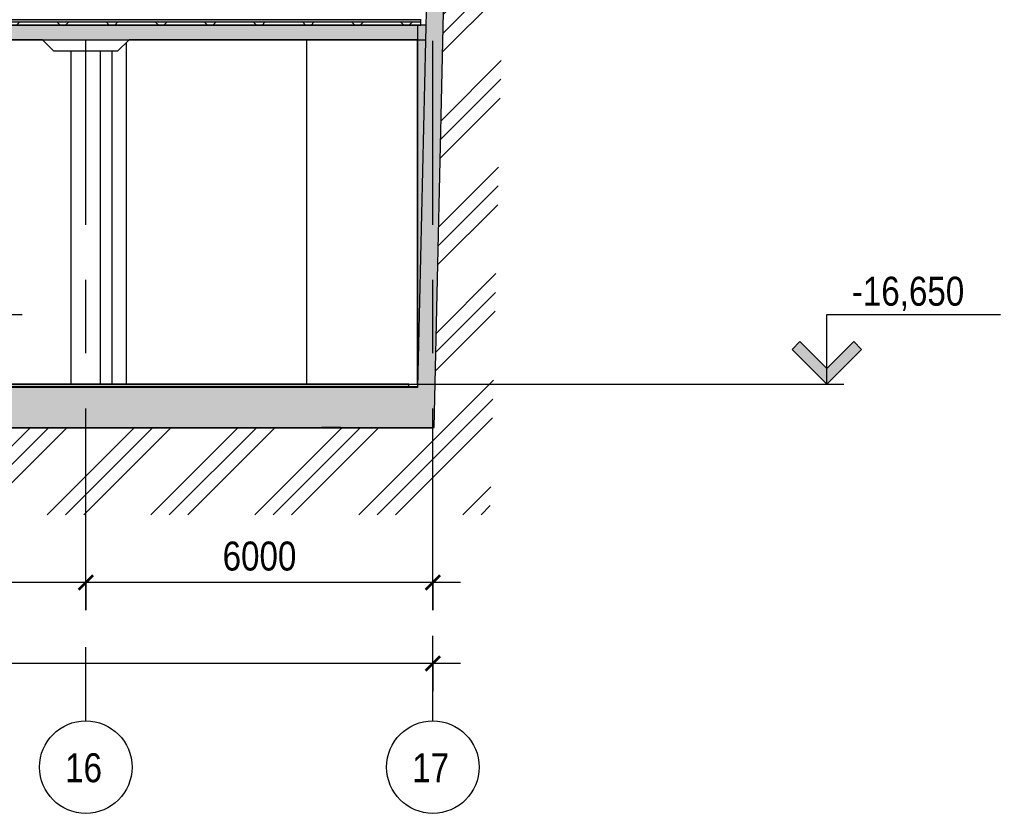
# Model space of a CAD drawing. Header units: millimetres. Extents: x 51154 to 151340, y -24069 to 30962.
# Drawn here: x 134389 to 151340, y -24069 to -10353 of the extents above; entities that cross this region are included whole.
import ezdxf

# ---------------------------------------------------------------- set-up
doc = ezdxf.new("R2010")
doc.units = ezdxf.units.MM
doc.linetypes.add('Осевые', pattern=[6350, 1270, -952.5, 3175, -952.5])
for name, color, linetype, lineweight in [('Высотные отметки', 7, 'Continuous', 9), ('Обобщенные модели', 7, 'Continuous', 9), ('Общие ребра', 7, 'Continuous', 9), ('Основа _2_-1', 7, 'Continuous', 9), ('Отделка 1 _4_-1', 7, 'Continuous', 9), ('Отделка 2 _5_-1', 7, 'Continuous', 9), ('Перекрытия', 7, 'Continuous', 9), ('Размеры', 7, 'Continuous', 9), ('Размеры-200', 7, 'Continuous', 9), ('Стены', 7, 'Continuous', 9), ('Стены-1', 7, 'Continuous', 18), ('Структура _1_', 7, 'Continuous', 18), ('Фундамент несущей конструкции', 7, 'Continuous', 9), ('Фундамент несущей конструкции-1', 7, 'Continuous', 18), ('Черная _3 сплошная', 7, 'Continuous', 18), ('Штриховка разреза-2', 7, 'Continuous', 9), ('Элементы узлов', 7, 'Continuous', 9)]:
    doc.layers.add(name, color=color, linetype=linetype, lineweight=lineweight)
for name, color, linetype, lineweight, true_color in [('Оси-1', 7, 'Continuous', 18, 0xaaaaaa), ('Оси-2', 7, 'Continuous', 9, 0xaaaaaa), ('Оси-3', 7, 'Осевые', 9, 0xaaaaaa), ('Элементы узлов-3', 7, 'Continuous', 9, 0x585858)]:
    doc.layers.add(name, color=color, linetype=linetype, lineweight=lineweight, true_color=true_color)
doc.styles.add('Arial Narrow', font='ARIALN.TTF', dxfattribs={"height": 500})
doc.dimstyles.new('Диагональ_-_2_5_мм_Arial_narrow', dxfattribs={"dimscale": 304.8, "dimtxt": 511.715487, "dimasz": 0.787402, "dimexe": 1.574803, "dimexo": 0.0625, "dimgap": 0.19685, "dimtad": 1, "dimdec": 0, "dimzin": 0, "dimdsep": 46, "dimtxsty": 'Arial Narrow', "dimblk1": 'OBLIQUE', "dimblk2": 'OBLIQUE', "dimsah": 1, "dimcen": 0.09, "dimdle": 1.574803, "dimazin": 0, "dimtfac": 1, "dimtdec": 4, "dimtix": 1, "dimtmove": 0, "dimatfit": 3, "dimfxl": 1.574803, "dimfxlon": 1, "dimtvp": 1, "dimtolj": 1, "dimtzin": 0, "dimarcsym": 2})
pattern_1 = [(45, (99498.54, 6475), (-493.914, 493.914), []), (45, (99992.45, 6475), (-493.914, 493.914), [873.125, -174.625, 6.706, -167.919])]
pattern_2 = [(0, (99498.54, 6475), (812.8, 203.2), [67.056, -542.544, 67.056, -542.544, -3251.2]), (0, (99498.54, 6475), (812.8, 203.2), [-1219.2, 67.056, -1152.144, 67.056, -542.544, -1422.4]), (0, (99498.54, 6475), (812.8, 203.2), [-3048, 67.056, -339.344, 67.056, -948.944]), (120, (99803.34, 6576.6), (-582.3764, 602.30545), [67.056, -542.544, 67.056, -3793.744]), (120, (99803.34, 6576.6), (-582.3764, 602.30545), [-676.656, -542.544, 67.056, -1152.144, -2032]), (120, (99803.34, 6576.6), (-582.3764, 602.30545), [-2438.4, 67.056, -542.544, 67.056, -1355.344]), (120, (99803.34, 6576.6), (-582.3764, 602.30545), [-3115.056, -339.344, 67.056, -948.944]), (240, (99904.94, 6983), (-230.4236, -805.50545), [67.056, -542.544, 67.056, -542.544, -3251.2]), (240, (99904.94, 6983), (-230.4236, -805.50545), [-1219.2, 67.056, -1152.144, 67.056, -542.544, -1422.4]), (240, (99904.94, 6983), (-230.4236, -805.50545), [-3048, 67.056, -339.344, 67.056, -948.944])]

# ---------------------------------------------------------------- blocks, each defined once
blk = doc.blocks.new('Стена монолитная - Стена монолитная-463893-Разрез 1-1')
at = {"layer": 'Штриховка разреза-2'}
h = blk.add_hatch(dxfattribs=at)
h.set_pattern_fill('FP_1', color=256, style=0, pattern_type=2)
h.set_pattern_definition(pattern_1)
h.paths.add_polyline_path([(141268, -16700), (141410, -10450), (141266, -10450), (141267, -16700)], flags=0)
h.paths.add_polyline_path([(57286, -16700), (57282, -16573), (57282, -16700)], flags=0)
h.paths.add_polyline_path([(57582, -16522), (57582, -10450), (57443, -10450), (57565, -15794)], flags=0)
at = {"layer": 'Стены'}
for p, q in [((133752, -10450), (135984, -10450)), ((135984, -10450), (136083, -10450)), ((136219, -10450), (136237, -10450)), ((136237, -10450), (139557, -10450)), ((139351, -10450), (141266, -10450)), ((139688, -10450), (139787, -10450)), ((139923, -10450), (139941, -10450)), ((135984, -16700), (133752, -16700)), ((136237, -16700), (135984, -16700)), ((139557, -16700), (136237, -16700)), ((141266, -16700), (139351, -16700))]:
    blk.add_line(p, q, dxfattribs=at)
at = {"layer": 'Стены-1'}
for p, q in [((141410, -10450), (141266, -10450)), ((141266, -10450), (141266, -16700))]:
    blk.add_line(p, q, dxfattribs=at)
blk = doc.blocks.new('Капители 3_4х3_36 - Капители 3_4х3_4-670968-Разрез 1-1')
at = {"layer": 'Обобщенные модели'}
for p, q in [((134782, -10700), (136282, -10700)), ((134982, -10900), (134782, -10700)), ((136082, -10900), (136282, -10700)), ((136082, -10900), (134982, -10900))]:
    blk.add_line(p, q, dxfattribs=at)
blk = doc.blocks.new('Фундаментная плита1 - Фундаментная плита-5964020-Разрез 1-1')
at = {"layer": 'Фундамент несущей конструкции'}
h = blk.add_hatch(dxfattribs=at)
h.set_pattern_fill('FP_1', color=256, style=0, pattern_type=2)
h.set_pattern_definition(pattern_1)
h.paths.add_polyline_path([(93908, -17410), (100632, -17410), (100632, -17400), (93032, -17400), (93032, -17410)], flags=0)
h.paths.add_polyline_path([(57282, -17400), (57302, -17400), (57286, -16700), (57282, -16700), (57282, -17352)], flags=0)
h.paths.add_polyline_path([(124446, -16711), (141267, -16711), (141266, -16700), (57586, -16700), (57586, -16711), (118339, -16711)], flags=0)
for p, q in [((139604, -16700), (139688, -16700)), ((139941, -17400), (139604, -17400))]:
    blk.add_line(p, q, dxfattribs=at)
at = {"layer": 'Фундамент несущей конструкции-1'}
for p, q in [((141266, -16700), (57585, -16700)), ((100632, -17400), (141437, -17400))]:
    blk.add_line(p, q, dxfattribs=at)
blk = doc.blocks.new('Ось сетки - По умолчанию 2-349628-Разрез 1-1')
at = {"layer": 'Оси-1'}
blk.add_circle((57332, -23269), 800, dxfattribs=at)
blk = doc.blocks.new('Высотные отметки - Высотная отметка - Стрелка-4455449-Разрез 1-1')
at = {"layer": 'Высотные отметки'}
blk.add_hatch(color=256, dxfattribs=at).paths.add_polyline_path([(148754, 733), (148287, 266), (147820, 733), (147687, 600), (148287, 0), (148887, 600)], flags=0)
for p, q in [((148287, 1200), (151287, 1200)), ((148287, 0), (148287, 1200)), ((147687, 600), (147820, 733)), ((147820, 733), (148287, 266)), ((148287, 266), (148754, 733)), ((148754, 733), (148887, 600)), ((148287, 0), (147687, 600)), ((148887, 600), (148287, 0)), ((147191, 0), (148584, 0))]:
    blk.add_line(p, q, dxfattribs=at)
blk = doc.blocks.new('DIMBLOCK2-Разрез 1-1')
at = {"layer": 'Размеры-200', "lineweight": 35}
for points in [[(135532, -20079), (135412, -20199), (135652, -19959)], [(141532, -20079), (141412, -20199), (141652, -19959)]]:
    blk.add_hatch(color=256, dxfattribs=at).paths.add_polyline_path(points, flags=0)
at = {"layer": 'Размеры-200'}
for p, q in [((135532, -20559), (135532, -19599)), ((141532, -20559), (141532, -19599)), ((142012, -20079), (135532, -20079)), ((135532, -20079), (135532, -20559)), ((141532, -20079), (141532, -20559))]:
    blk.add_line(p, q, dxfattribs=at)
at = {"layer": 'Размеры-200', "lineweight": 35}
for p, q in [((135412, -20199), (135652, -19959)), ((135652, -19959), (135532, -20079)), ((141412, -20199), (141652, -19959)), ((141652, -19959), (141532, -20079)), ((135532, -20079), (135412, -20199)), ((141532, -20079), (141412, -20199))]:
    blk.add_line(p, q, dxfattribs=at)
at = {"layer": 'Размеры-200', "color": 0, "insert": (137898, -19372), "char_height": 500, "width": 1520.53, "attachment_point": 1, "line_spacing_factor": 0.974696, "style": 'Arial Narrow'}
blk.add_mtext('6000', dxfattribs=at)
blk = doc.blocks.new('_Oblique')
at = {"color": 0, "linetype": 'ByBlock', "lineweight": -2}
blk.add_line((-0.5, -0.5), (0.5, 0.5), dxfattribs=at)
blk = doc.blocks.new('DIMBLOCK3-Разрез 1-1')
at = {"layer": 'Размеры-200', "lineweight": 35}
for points in [[(128932, -20079), (128812, -20199), (129052, -19959)], [(135532, -20079), (135412, -20199), (135652, -19959)]]:
    blk.add_hatch(color=256, dxfattribs=at).paths.add_polyline_path(points, flags=0)
at = {"layer": 'Размеры-200'}
for p, q in [((128932, -20559), (128932, -19599)), ((135532, -20559), (135532, -19599)), ((135532, -20079), (128932, -20079)), ((128932, -20079), (128932, -20559)), ((135532, -20079), (135532, -20559))]:
    blk.add_line(p, q, dxfattribs=at)
at = {"layer": 'Размеры-200', "lineweight": 35}
for p, q in [((128812, -20199), (129052, -19959)), ((129052, -19959), (128932, -20079)), ((135412, -20199), (135652, -19959)), ((135652, -19959), (135532, -20079)), ((128932, -20079), (128812, -20199)), ((135532, -20079), (135412, -20199))]:
    blk.add_line(p, q, dxfattribs=at)
at = {"layer": 'Размеры-200', "color": 0, "insert": (131598, -19372), "char_height": 500, "width": 1520.53, "attachment_point": 1, "line_spacing_factor": 0.974696, "style": 'Arial Narrow'}
blk.add_mtext('6600', dxfattribs=at)
blk = doc.blocks.new('DIMBLOCK17-Разрез 1-1')
at = {"layer": 'Размеры-200', "lineweight": 35}
for points in [[(57332, -21479), (57212, -21599), (57452, -21359)], [(141532, -21479), (141412, -21599), (141652, -21359)]]:
    blk.add_hatch(color=256, dxfattribs=at).paths.add_polyline_path(points, flags=0)
at = {"layer": 'Размеры-200'}
for p, q in [((57332, -21959), (57332, -20999)), ((141532, -21959), (141532, -20999)), ((142012, -21479), (56852, -21479)), ((57332, -21479), (57332, -21959)), ((141532, -21479), (141532, -21959))]:
    blk.add_line(p, q, dxfattribs=at)
at = {"layer": 'Размеры-200', "lineweight": 35}
for p, q in [((57212, -21599), (57452, -21359)), ((57332, -21479), (57212, -21599)), ((57452, -21359), (57332, -21479)), ((141412, -21599), (141652, -21359)), ((141532, -21479), (141412, -21599)), ((141652, -21359), (141532, -21479))]:
    blk.add_line(p, q, dxfattribs=at)
at = {"layer": 'Размеры-200', "color": 0, "insert": (98640, -20772), "char_height": 500, "width": 1900.66, "attachment_point": 1, "line_spacing_factor": 0.974696, "style": 'Arial Narrow'}
blk.add_mtext('84200', dxfattribs=at)

msp = doc.modelspace()

# ---------------------------------------------------------------- hatches: boundary and pattern name
at = {"layer": 'Штриховка разреза-2'}
h = msp.add_hatch(dxfattribs=at)
h.set_pattern_fill('FP_2', color=256, style=0, pattern_type=2)
h.set_pattern_definition([(45, (99498.54, 6475), (-424.264, 424.264), [600, -100, 20, -100]), (45, (99498.54, 6899), (-424.264, 424.264), [])])
h.paths.add_polyline_path([(141404.7, -10700), (141410.4, -10450), (104181.6, -10450), (104181.6, -10700), (141267.3, -10700)], flags=0)
h.paths.add_polyline_path([(57585.9, -10700), (82081.6, -10700), (82081.6, -10450), (57442.8, -10450), (57448.5, -10700)], flags=0)
h = msp.add_hatch(dxfattribs=at)
h.set_pattern_fill('FP_4', color=256, style=0, pattern_type=2)
h.set_pattern_definition(pattern_2)
h.paths.add_polyline_path([(141324.8, -10398), (141324.8, -10355), (104481.6, -10355), (104481.6, -10398), (141267.3, -10398)], flags=0)
h.paths.add_polyline_path([(57585.9, -10398), (81781.6, -10398), (81781.6, -10355), (57476.6, -10355), (57476.6, -10398)], flags=0)
h = msp.add_hatch(dxfattribs=at)
h.set_pattern_fill('FP_10', color=256, style=0, pattern_type=2)
h.set_pattern_definition([(45, (99498.54, 6475), (-424.264, 424.264), []), (135, (99498.54, 6475), (-424.264, -424.264), [])])
h.paths.add_polyline_path([(141324.8, -10448), (141324.8, -10398), (104481.6, -10398), (104481.6, -10448), (141267.3, -10448)], flags=0)
h.paths.add_polyline_path([(57585.9, -10448), (81781.6, -10448), (81781.6, -10398), (57476.6, -10398), (57476.6, -10448)], flags=0)
h = msp.add_hatch(dxfattribs=at)
h.set_pattern_fill('FP_4', color=256, style=0, pattern_type=2)
h.set_pattern_definition(pattern_2)
h.paths.add_polyline_path([(112231, -16700), (141117.7, -16700), (141117.7, -16655), (92181.6, -16655), (92181.6, -16700), (100015.6, -16700)], flags=0)
h.paths.add_polyline_path([(81692.4, -16700), (91681.6, -16700), (91681.6, -16655), (79731.6, -16655), (79731.6, -16700)], flags=0)
at = {"layer": 'Элементы узлов'}
h = msp.add_hatch(dxfattribs=at)
h.set_pattern_fill('FP_1', color=256, style=0, pattern_type=2)
h.set_pattern_definition(pattern_1)
h.paths.add_polyline_path([(141551.6, -17400), (141804.3, -6350), (141504.2, -6350), (141267.3, -16710.5), (57585.9, -16710.5), (57346.8, -6250), (57046.7, -6250), (57301.6, -17400), (136661.9, -17400)], flags=0)
at = {"layer": 'Элементы узлов-3'}
h = msp.add_hatch(dxfattribs=at)
h.set_pattern_fill('FP_24', color=256, style=0, pattern_type=2)
h.set_pattern_definition([(45, (99498.5, 6475), (-898.026, 898.026), []), (45, (99816, 6475), (0, 1796.05), []), (45, (99181, 6475), (0, 1796.05), [])])
h.paths.add_polyline_path([(56043, -18909), (142519.3, -18909), (142789.2, -7981), (148877.4, -7981), (148877.4, -6500), (141801.1, -6500), (141797.9, -6630), (141551.6, -17400), (141531.9, -17400), (141531.6, -17410), (57281.6, -17410), (57032.2, -6500), (51153.8, -6500), (51153.8, -7710), (55787, -7710), (55900.6, -12679.9)], flags=0)

# ---------------------------------------------------------------- linework, layer by layer
at = {"layer": 'Высотные отметки'}
for p, q in [((140376.9, -16650), (143551.7, -16650)), ((143551.7, -16650), (148340.2, -16650))]:
    msp.add_line(p, q, dxfattribs=at)
at = {"layer": 'Общие ребра'}
for p, q in [((141324.8, -10355), (104481.6, -10355)), ((141324.8, -10448), (104481.6, -10448)), ((141117.7, -16655), (92181.6, -16655))]:
    msp.add_line(p, q, dxfattribs=at)
at = {"layer": 'Оси-3'}
for p, q in [((135531.6, -22468.7), (135531.6, 29000)), ((141531.6, -22468.7), (141531.6, 29000))]:
    msp.add_line(p, q, dxfattribs=at)
at = {"layer": 'Основа _2_-1'}
for p, q in [((92181.6, -16700), (141117.7, -16700)), ((141117.7, -16700), (141117.7, -16655))]:
    msp.add_line(p, q, dxfattribs=at)
at = {"layer": 'Отделка 1 _4_-1'}
for p, q in [((141324.8, -10355), (141324.8, -10350)), ((141117.7, -16650), (92181.6, -16650)), ((141117.7, -16655), (141117.7, -16650))]:
    msp.add_line(p, q, dxfattribs=at)
at = {"layer": 'Отделка 2 _5_-1'}
msp.add_line((141324.8, -10398), (141324.8, -10355), dxfattribs=at)
at = {"layer": 'Перекрытия'}
for p, q in [((135781.6, -10450), (135281.6, -10450)), ((135781.6, -10450), (135281.6, -10450)), ((139538.5, -10450), (139402.2, -10450)), ((139603.8, -10450), (139786.7, -10450)), ((139786.7, -10450), (139923, -10450)), ((139923, -10450), (139941.1, -10450)), ((135281.6, -16650), (135781.6, -16650)), ((135281.6, -16650), (135781.6, -16650)), ((135781.6, -16700), (135281.6, -16700)), ((135781.6, -16700), (135281.6, -16700)), ((139219.3, -16650), (139350.5, -16650)), ((139556.6, -16700), (139219.3, -16700))]:
    msp.add_line(p, q, dxfattribs=at)
at = {"layer": 'Стены'}
for p, q in [((134782.6, -10701), (133749.9, -10701)), ((136236.1, -16650), (136236.1, -10745.5)), ((139350.5, -10701), (136280.6, -10701)), ((139348.7, -10701), (139348, -10701)), ((139348, -10701), (139348, -16650)), ((141264.2, -10701), (139348.7, -10701)), ((135279.6, -16650), (135279.6, -10900)), ((135783.6, -10900), (135783.6, -16650)), ((135983.1, -10900), (135983.1, -16650)), ((133749.9, -16650), (135982.4, -16650)), ((135281.6, -16650), (135781.6, -16650)), ((135984.3, -16650), (136236.1, -16650)), ((136236.1, -16650), (139350.5, -16650)), ((139348, -16650), (141264.2, -16650))]:
    msp.add_line(p, q, dxfattribs=at)
at = {"layer": 'Структура _1_'}
for p, q in [((141324.8, -10398), (104481.6, -10398)), ((141410.4, -10450), (104481.6, -10450)), ((104481.6, -10450), (141324.8, -10450)), ((141324.8, -10448), (141324.8, -10398)), ((141324.8, -10450), (141324.8, -10448)), ((104481.6, -10700), (141404.7, -10700)), ((141266.3, -10701), (141264.2, -10701)), ((141264.2, -10701), (141264.2, -16650)), ((141266.3, -16650), (141266.3, -10701)), ((141264.2, -16650), (141266.3, -16650))]:
    msp.add_line(p, q, dxfattribs=at)
at = {"layer": 'Черная _3 сплошная'}
for p, q in [((141504.2, -6350), (141267.3, -16710.5)), ((141551.6, -17400), (141804.3, -6350)), ((141267.3, -16710.5), (57585.9, -16710.5)), ((141531.6, -17410), (57281.6, -17410)), ((57301.6, -17400), (141551.6, -17400)), ((141531.9, -17399.8), (141531.6, -17410))]:
    msp.add_line(p, q, dxfattribs=at)

# ---------------------------------------------------------------- block references
at = {"layer": 'Высотные отметки'}
for p in [(-16852, -16650), (53.2, -16650)]:
    msp.add_blockref('Высотные отметки - Высотная отметка - Стрелка-4455449-Разрез 1-1', p, dxfattribs=at)
at = {"layer": 'Обобщенные модели'}
msp.add_blockref('Капители 3_4х3_36 - Капители 3_4х3_4-670968-Разрез 1-1', (0, 0), dxfattribs=at)
at = {"layer": 'Оси-1'}
for p in [(78200, 0), (84200, 0)]:
    msp.add_blockref('Ось сетки - По умолчанию 2-349628-Разрез 1-1', p, dxfattribs=at)
at = {"layer": 'Стены'}
msp.add_blockref('Стена монолитная - Стена монолитная-463893-Разрез 1-1', (0, 0), dxfattribs=at)
at = {"layer": 'Фундамент несущей конструкции'}
msp.add_blockref('Фундаментная плита1 - Фундаментная плита-5964020-Разрез 1-1', (0, 0), dxfattribs=at)

# ---------------------------------------------------------------- texts
at = {"layer": 'Высотные отметки', "insert": (148773.1, -14795.7), "char_height": 500, "width": 2321.116, "attachment_point": 1, "line_spacing_factor": 0.974696, "style": 'Arial Narrow'}
msp.add_mtext('-16,650', dxfattribs=at)
at = {"layer": 'Оси-2', "char_height": 500, "width": 769.62, "attachment_point": 1, "style": 'Arial Narrow'}
for s, insert in [('16', (135175.9, -23030.2)), ('17', (141175.9, -23030.2))]:
    msp.add_mtext(s, dxfattribs=dict(at, insert=insert))

# ---------------------------------------------------------------- dimensions: what is measured, and where the dimension line sits
at = {"layer": 'Размеры'}
for base, p1, p2, override, picture, middle in [((128931.6, -20078.7), (135531.6, -20558.7), (128931.6, -20558.7), {"dimpost": '<>', "dimfxl": 6600}, 'DIMBLOCK3-Разрез 1-1', (132231.6, -19763.4)), ((135531.6, -20078.7), (141531.6, -20558.7), (135531.6, -20558.7), {"dimpost": '<>', "dimfxl": 6000}, 'DIMBLOCK2-Разрез 1-1', (138531.6, -19763.4)), ((57331.6, -21478.7), (141531.6, -21958.7), (57331.6, -21958.7), {"dimpost": '<>', "dimfxl": 84200}, 'DIMBLOCK17-Разрез 1-1', (99431.6, -21163.4))]:
    dim = msp.add_linear_dim(base=base, p1=p1, p2=p2, dimstyle='Диагональ_-_2_5_мм_Arial_narrow', override=override, dxfattribs=at)
    dim.commit()
    dim.dimension.update_dxf_attribs({"geometry": picture, "text_midpoint": middle})

doc.saveas('drawing.dxf')
